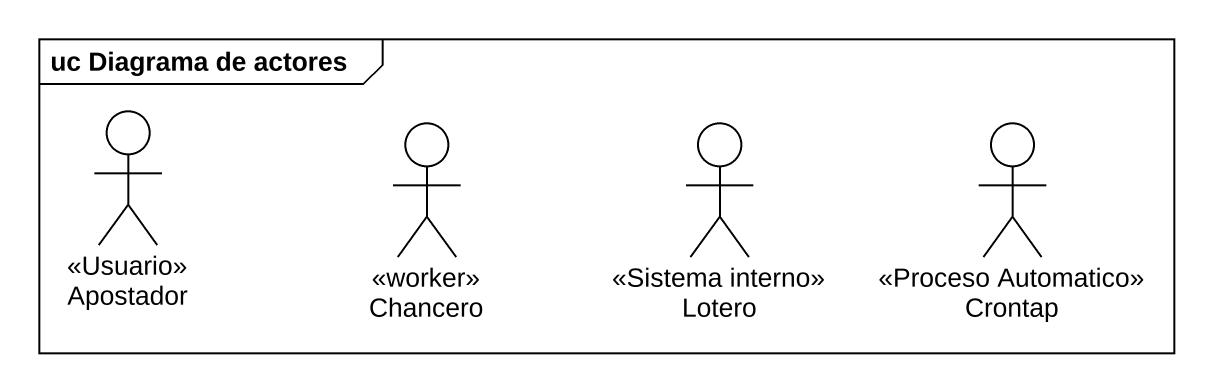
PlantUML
@startuml
mainframe uc Diagrama de actores
actor Apostador <<Usuario>>
actor Chancero <<worker>>
actor Lotero <<Sistema interno>>
actor Crontap <<Proceso Automatico>>
@enduml
